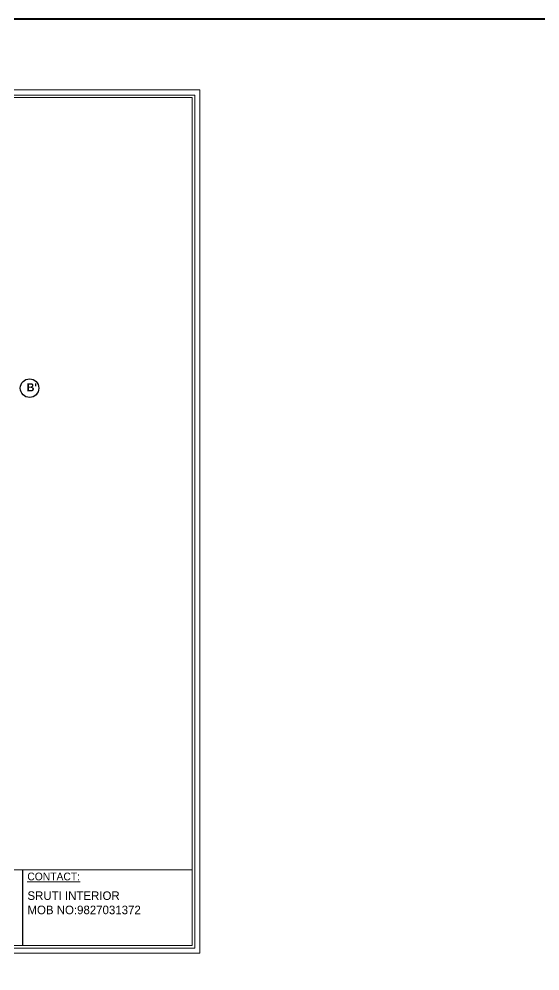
# Model space of a CAD drawing. Header units: inches. Extents: x 12792 to 19925, y -3298 to -817.
# Drawn here: x 14052.2 to 14310.5, y -2002.6 to -1530.4 of the extents above; entities that cross this region are included whole.
import ezdxf

# ---------------------------------------------------------------- set-up
doc = ezdxf.new("R2010")
doc.units = ezdxf.units.IN
doc.header["$MEASUREMENT"] = 0
doc.layers.add('FURNI', color=140, linetype='Continuous', lineweight=18)
doc.styles.add('HEMI', font='stylu.ttf')

msp = doc.modelspace()

# ---------------------------------------------------------------- linework, layer by layer
at = {"color": 18, "true_color": 0x000000}
msp.add_line((14053.94, -1952.37), (14053.94, -1989.93), dxfattribs=at)
at = {"color": 3, "lineweight": 40}
msp.add_lwpolyline([(15829.24, -1530.39), (12791.71, -1530.39), (12791.71, -3298.37), (15829.24, -3298.37)], close=True, dxfattribs=at)
at = {"color": 18, "linetype": 'ByBlock', "ltscale": 10, "true_color": 0x000000}
msp.add_circle((14057.41, -1713.49), 4.59, dxfattribs=at)
at = {"layer": 'FURNI', "color": 18, "true_color": 0x000000}
msp.add_line((14138.06, -1952.37), (13839.71, -1952.37), dxfattribs=at)
for points in [[(13835.88, -1993.75), (13835.88, -1565.54), (14141.88, -1565.54), (14141.88, -1993.75)], [(13838.43, -1991.21), (13838.43, -1568.08), (14139.34, -1568.08), (14139.34, -1991.21)], [(13839.71, -1989.93), (13839.71, -1569.36), (14138.06, -1569.36), (14138.06, -1989.93)]]:
    msp.add_lwpolyline(points, close=True, dxfattribs=at)

# ---------------------------------------------------------------- texts
at = {"color": 5, "lineweight": 5, "insert": (14055.95, -1711.07), "char_height": 4, "width": 1.9029, "attachment_point": 1, "rotation": 359.9906, "style": 'HEMI'}
msp.add_mtext("{\\fStylus BT|b1|i0|c0|p34;B'}", dxfattribs=at)
at = {"lineweight": 15, "attachment_point": 1, "rotation": 359.9906, "style": 'HEMI'}
for s, insert, char_height, width in [('{\\LCONTACT:}', (14056.29, -1953.8), 3.8222, 29.5649), ('\\pxql;SRUTI INTERIOR\\PMOB NO:9827031372', (14056.36, -1963.11), 4.2469, 71.5921)]:
    msp.add_mtext(s, dxfattribs=dict(at, insert=insert, char_height=char_height, width=width))

doc.saveas('drawing.dxf')
